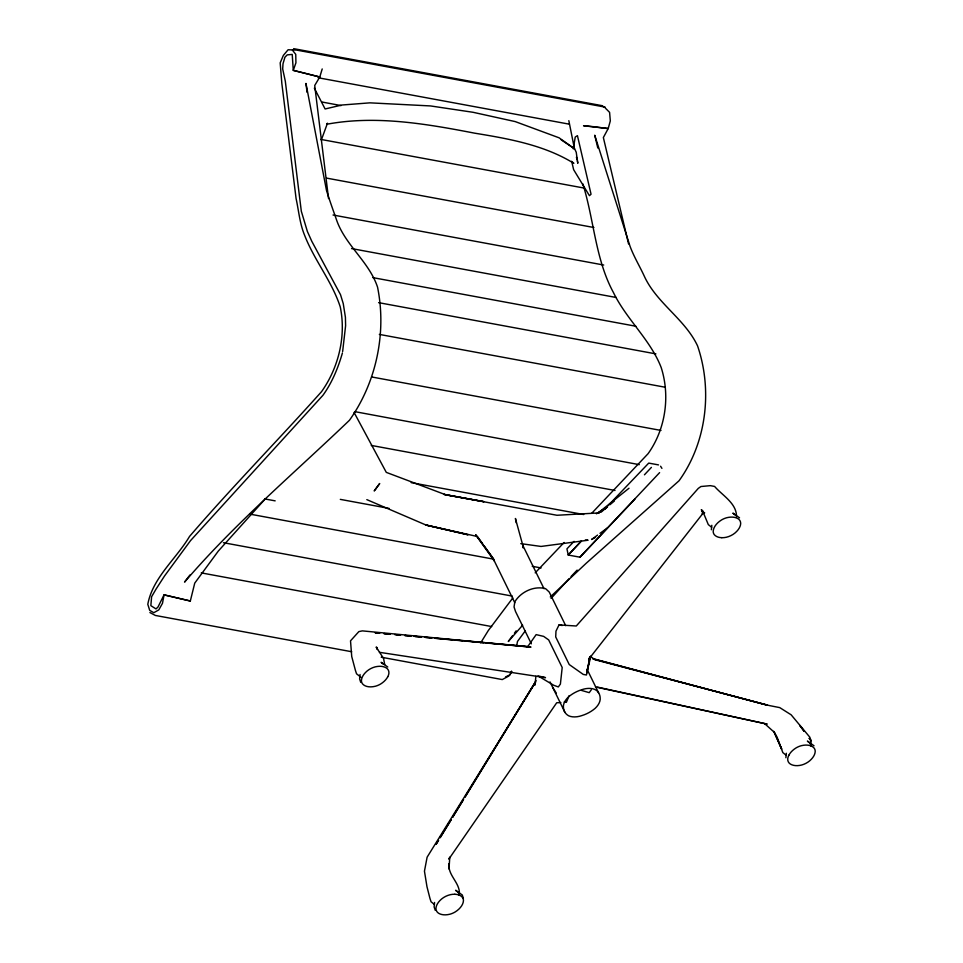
<?xml version="1.0" encoding="UTF-8"?>
<svg xmlns="http://www.w3.org/2000/svg" width="963" height="963" viewBox="0 0 963 963"><rect width="100%" height="100%" fill="white"/><g stroke="black" fill="none" stroke-linecap="round" stroke-linejoin="round"><path stroke-width="1.44" d="M360.042 674.485L359.62 678.939L360.74 682.358M434.566 902.451L434.132 906.905L435.252 910.324M711.38 529.746L711.813 525.292M785.892 757.725L786.326 753.271M535.897 676.243L535.019 685.042L535.464 682.201L427.115 857.178L424.454 871.19L426.982 886.754L429.943 898.347L431.051 901.765L434.385 904.426M342.635 351.543L345.609 325.723L345.416 317.284L343.249 303.61L340.517 294.678L311.783 241.268L307.378 231.469L301.311 211.222L285.313 81.205L282.689 68.951L283.014 63.739L284.928 57.214L287.239 54.867L292.222 54.422L293.282 70.359L319.788 76.992L322.208 68.951M573.31 148.904L575.236 137.059L577.439 135.651L591.053 194.249L589.428 195.658L573.635 169.669L571.649 161.266M736.478 516.722C736.888 503.384 722.298 495.427 714.594 486.435L710.333 485.653L700.944 486.52L698.283 488.397L576.283 625.998L559.009 624.927L555.976 631.162L555.711 636.94L569.229 664.542L583.253 674.413L586.455 675.003L589.922 656.922L588.61 659.378L702.978 513.327M516.71 645.643L517.48 641.466L525.341 630.789M586.888 672.92L589.922 656.922M342.407 353C338.085 367.998 332.091 382.612 322.906 395.336L190.518 540.628L164.529 575.982L155.982 589.2L151.6 596.747L150.854 605.655L156.006 608.917L157.98 607.039L164.047 594.857L190.325 601.008L194.743 583.121L218.312 551.065L265.487 498.629M587.177 671.115L590.957 655.899M321.365 139.948L327.468 123.216L326.722 124.263C375.594 115.054 426.32 123.83 474.603 133.159C508.62 138.72 544.119 144.968 573.84 163.325L572.034 161.784M505.539 676.953L509.945 674.786L511.509 671.163M569.157 695.635L566.352 702.34L564.222 701.955M509.945 674.786L511.786 671.476M463.48 799.495L452.55 817.37L463.528 799.555M465.045 796.931L536.09 680.697M465.093 797.003L535.464 682.201M480.693 642.851L488.349 630.464L512.834 597.927M527.483 646.967L536.15 634.617L543.662 636.387L548.681 639.926L562.199 667.528L560.394 684.103L558.311 686.932L553.761 685.295L538.004 675.882L545.515 677.651L379.446 652.312M591.294 689.821L589.212 692.65L581.471 690.411M512.665 635.58L508.295 641.502L522.632 625.204M514.411 633.209L516.156 630.837M189.916 575.007L184.559 582.097C234.731 523.511 293.884 473.507 349.461 420.265C376.377 382.311 386.777 332.825 377.556 287.167C369.106 261.527 344.79 244.939 336.28 219.155C332.957 209.645 329.515 200.172 326.517 190.542L305.957 83.432L307.053 92.364M535.187 572.853L564.125 542.47M574.08 541.35L566.942 548.85L568.23 555.025L579.955 557.192L659.607 472.628M551.053 598.456L569.061 578.739M581.183 541.122L568.23 555.025L581.483 541.013M644.44 474.807L651.409 467.38M571.059 576.548L577.138 570.096M591.764 513.243L648.075 453.693C665.577 429.185 670.356 396.166 661.184 367.517C650.482 339.879 626.444 319.355 613.443 292.547C595.266 259.179 594.075 219.516 582.771 183.752M579.955 557.192L635.014 499.003M604.656 509.222L606.69 507.08M608.724 504.937L648.725 463.095L658.523 464.9M550.282 596.952L586.359 563.114L679.059 480.754C706.577 442.559 712.716 390.171 697.561 345.886C684.862 318.813 656.321 303.068 644.03 275.611C639.432 265.752 633.786 256.447 630.007 246.203L594.737 135.205L597.806 148.001M600.888 512.34L607.677 506.634M609.94 504.732L614.454 500.929M354.071 412.429L386.295 472.376L445.965 494.886L484.004 501.687L443.991 494.392L556.951 515.265L599.227 512.906L597.975 513.074L628.983 488.253M597.59 535.103L591.583 539.485L595.543 537.33M599.997 533.346L607.196 528.097M597.975 513.074L601.767 510.643M604.307 509.018L606.834 507.393M596.41 513.785L604.969 508.392M509.042 675.918L502.265 679.565L381.216 657.199M702.123 513.652L704.687 512.846M560.851 702.569L556.722 702.749L448.83 859.128L449.793 857.142L448.999 868.975L449.047 863.679C447.41 875.632 461.133 883.3 459.231 895.241L458.304 892.388L455.619 890.281L462.276 894.976L463.396 898.395M190.325 601.008L164.047 594.857L162.494 603.283L158.799 609.892L153.815 612.697L149.71 610.386L147.796 604.307C152.696 577.692 176.193 558.877 189.53 536.451C232.167 486.929 278.018 440.32 321.57 391.628C338.627 367.565 346.307 335.991 340.252 306.908C332.042 281.497 314.251 260.215 304.597 235.237C299.734 223.548 298.771 210.837 296.086 198.571L281.846 83.552L280.185 62.872L283.363 55.397L288.106 49.751L296.664 50.1L605.173 107.122M585.287 540.002L588.092 540.219L541.037 546.442L520.778 543.638M379.639 633.221L375.137 632.811L379.53 633.233M384.129 633.618L390.123 634.16M394.613 634.557L400.608 635.099M405.098 635.508L411.093 636.037M414.09 636.314L421.577 636.976M424.575 637.253L432.062 637.915M435.059 638.192L527.917 646.522M383.984 633.642L389.931 634.184M395.865 634.725L400.319 635.135M404.773 635.544L410.72 636.086M415.173 636.495L421.108 637.037M425.562 637.446L431.508 638M434.482 638.264L441.909 638.951M444.87 639.215L452.297 639.901M455.27 640.166L462.697 640.852M465.659 641.117L483.486 642.754M486.447 643.031L530.998 647.112L362.353 630.873L358.85 631.608L350.52 640.84L351.724 656.501L355.419 670.368L356.539 673.787L360.981 677.338M293.643 48.656L602.164 105.677L604.198 107.206M318.139 77.75L568.952 124.107M320.703 139.382L583.385 187.929M326.493 178.095L593.906 227.509M333.042 215.014L603.717 265.03M351.555 248.574L616.176 297.483M372.862 277.633L635.869 326.24M378.603 302.647L655.911 353.89M379.338 334.402L665.361 387.27M371.814 376.99L661.003 430.437M371.273 445.424L615.008 490.468M411.165 482.632L583.734 514.531M340.312 499.376L389.112 508.404M264.909 498.966L275.165 500.856M250.211 514.182L493.863 559.202M532.25 566.304L541.11 567.941M223.44 542.711L512.412 596.121M559.009 624.927L562.211 625.517M201.267 572.889L491.708 626.564M351.7 651.734L155.38 615.453L149.915 612.564M321.847 101.994L341.058 105.581M354.805 411.634L639.288 464.648M595.459 686.944L767.174 724.116L597.542 687.137M701.702 511.654L703.676 512.147M593.196 658.716L767.246 705.157L592.775 658.788M366.819 499.628L426.103 525.076L477.455 536.523L482.619 543.734M561.152 139.816L574.634 148.82L576.223 152.238L577.812 163.253L577.343 160.713M739.524 517.817L732.867 513.123L735.551 515.229M814.036 745.783L807.379 741.089L810.064 743.195L811.002 746.048L810.966 740.643L809.847 737.225L791.129 714.799L779.753 707.612L769.256 705.542L594.809 659.691L591.294 656.959M387.764 666.998L381.107 662.315L383.792 664.41M573.057 147.76L559.106 137.817L515.217 121.591L473.05 112.286L430.485 105.93L369.936 102.848L341.805 105.027L325.109 108.975L314.347 88.199M711.633 527.255L708.311 524.606L702.846 511.473L701.281 509.668L703.411 511.618M786.145 755.233L782.823 752.572L777.141 737.273L773.746 731.362L781.703 749.154L774.324 732.313L764.622 723.622M605.221 107.964L609.591 112.358L610.313 120.905L608.195 128.561L603.356 137.54L628.562 243.964M292.439 50.16L295.749 54.361L295.93 62.8L293.282 70.359L319.788 76.992L314.72 85.49L328.539 198.547M514.784 602.718L492.948 558.155L475.662 534.706L494.416 561.104M484.341 546.141L492.948 558.155M660.582 466.224L661.93 468.367M552.593 687.173L556.361 693.264M565.69 625.649L549.223 592.04L545.624 588.694C534.152 585.516 520.935 591.788 514.844 601.755L514.049 606.955L515.53 611.517L531.359 643.814M586.997 669.141L598.637 692.915A23.774 14.794 -26.1 0 1 600.13 697.477A17.081 10.629 -26.1 0 1 595.17 708.335A23.774 14.794 -26.1 0 1 582.001 715.545A17.081 10.629 -26.1 0 1 568.543 715.738A23.774 14.794 -26.1 0 1 563.463 707.829A17.081 10.629 -26.1 0 1 568.423 696.971A23.774 14.794 -26.1 0 1 581.592 689.761A17.081 10.629 -26.1 0 1 598.637 692.915M544.023 588.682L522.849 545.479L515.422 518.491L516.264 522.837M550.017 681.912L564.956 712.391M576.416 157.234L577.114 159.449M376.786 647.292L377.46 649.483L376.184 647.1L383.563 658.439L384.706 664.554M574.514 149.048L568.832 120.664M523.246 547.694L522.849 545.479L522.885 547.622M438.502 840.362L436.155 844.202L438.502 840.374M450.985 819.922L440.055 837.81L451.021 819.958M375.582 489.072L374.198 490.961L379.699 483.51L375.582 489.072M593.208 126.659L583.554 125.744L608.195 128.561L593.208 126.659M467.862 534.742L426.103 525.076L467.862 534.742M804.165 731.35L799.796 725.392L804.093 731.254M810.966 740.643L809.257 738.32L810.966 740.643M454.837 894.266A13.614 8.474 -26.1 0 0 439.886 900.598A15.697 9.774 -26.1 0 0 435.95 908.446A13.614 8.474 -26.1 0 0 440.284 914.068A15.697 9.774 -26.1 0 0 449.853 914.224A13.614 8.474 -26.1 0 0 455.126 911.985A15.697 9.774 -26.1 0 0 463.444 900.67A13.614 8.474 -26.1 0 0 462.324 897.251A15.697 9.774 -26.1 0 0 454.837 894.266M387.764 676.76A13.614 8.474 -26.1 0 0 384.586 667.082A15.697 9.774 -26.1 0 0 375.028 666.914A13.614 8.474 -26.1 0 0 365.374 672.631A15.697 9.774 -26.1 0 0 361.438 680.468A13.614 8.474 -26.1 0 0 362.545 683.886A15.697 9.774 -26.1 0 0 375.341 686.246A13.614 8.474 -26.1 0 0 380.614 684.019A15.697 9.774 -26.1 0 0 387.764 676.76M721.805 537.691A13.614 8.474 -26.1 0 0 736.755 531.347A15.697 9.774 -26.1 0 0 740.691 523.511A13.614 8.474 -26.1 0 0 736.358 517.889A15.697 9.774 -26.1 0 0 726.788 517.721A13.614 8.474 -26.1 0 0 721.516 519.96A15.697 9.774 -26.1 0 0 713.198 531.275A13.614 8.474 -26.1 0 0 714.317 534.694A15.697 9.774 -26.1 0 0 721.805 537.691M788.878 755.185A13.614 8.474 -26.1 0 0 792.055 764.875A15.697 9.774 -26.1 0 0 801.613 765.031A13.614 8.474 -26.1 0 0 811.267 759.326A15.697 9.774 -26.1 0 0 815.204 751.477A13.614 8.474 -26.1 0 0 814.096 748.058A15.697 9.774 -26.1 0 0 801.3 745.699A13.614 8.474 -26.1 0 0 796.028 747.938A15.697 9.774 -26.1 0 0 788.878 755.185"/></g></svg>
